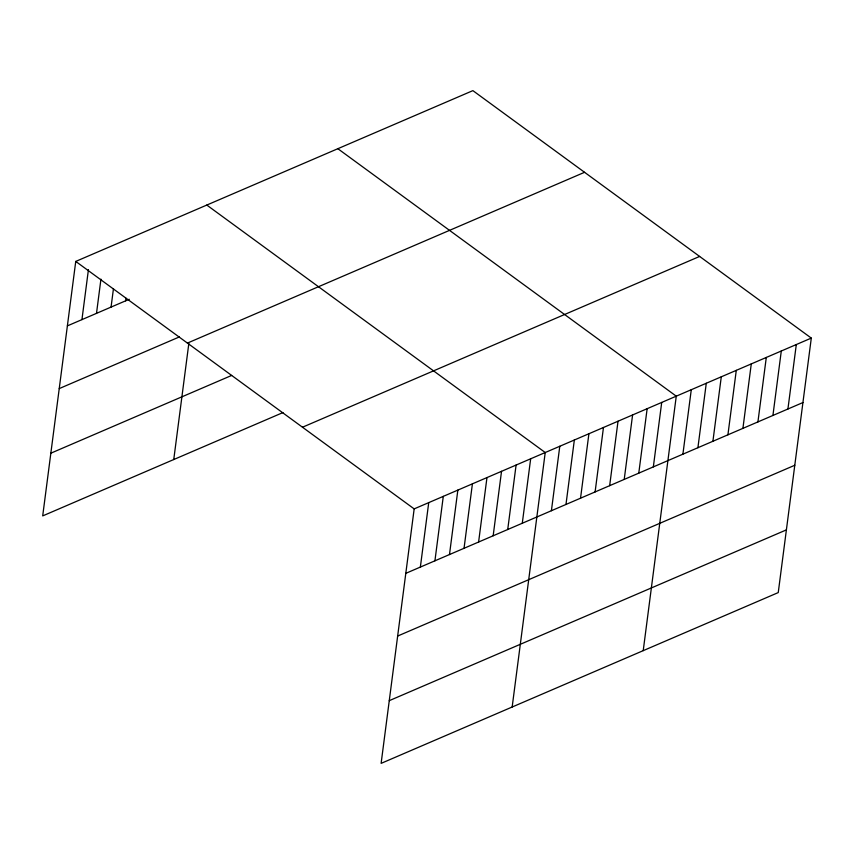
<?xml version="1.0" encoding="UTF-8"?>
<svg xmlns="http://www.w3.org/2000/svg" width="854" height="854" viewBox="0 0 854 854"><rect width="100%" height="100%" fill="white"/><g stroke="black" fill="none" stroke-linecap="round" stroke-linejoin="round"><path stroke-width="1.28" d="M811.3 338.099L414.169 508.888L381.119 763.369L778.25 592.58L811.3 338.099L472.881 90.631L75.75 261.42L42.7 515.901L282.962 412.567M81.941 319.62L88.432 269.629M96.502 313.354L100.943 279.151M111.063 307.098L113.454 288.673M125.623 300.832L125.965 298.206M173.757 459.537L188.841 343.404M420.36 567.088L428.729 502.622M434.921 560.822L443.29 496.366M449.482 554.556L457.851 490.1M464.042 548.3L472.411 483.844M478.603 542.034L486.972 477.578M493.164 535.778L501.533 471.312M507.724 529.512L516.094 465.056M522.285 523.246L530.665 458.79M512.165 707.005L545.226 452.524L206.807 205.067M551.406 510.724L559.786 446.268M565.978 504.458L574.347 440.002M580.539 498.202L588.908 433.747M595.099 491.936L603.468 427.48M609.66 485.68L618.029 421.214M624.221 479.414L632.59 414.959M638.781 473.148L647.151 408.692M653.342 466.892L661.711 402.426M643.222 650.641L676.272 396.171L337.853 148.703M682.901 454.179L691.281 389.712M697.91 447.72L706.279 383.265M712.909 441.272L721.288 376.817M727.918 434.814L736.287 370.358M742.916 428.366L751.285 363.911M757.925 421.919L766.294 357.452M772.923 415.46L781.293 351.005M787.922 409.013L796.302 344.557M67.381 325.886L129.264 299.263M59.236 388.591L179.372 336.924M187.432 343.084L584.563 172.294M50.845 453.196L231.647 375.44M302.487 427.224L699.618 256.435M405.799 573.344L802.931 402.554M397.654 636.049L794.786 465.259M389.264 700.664L786.395 529.875M75.75 261.42L414.169 508.888"/></g></svg>
